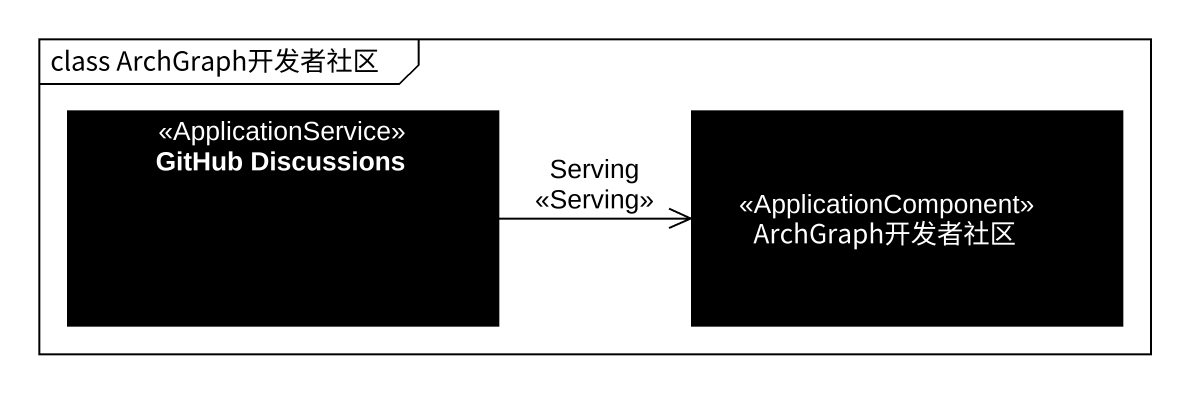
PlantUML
@startuml
mainframe class ArchGraph开发者社区
allowmixing
hide circle
hide empty members
class "GitHub Discussions" as GitHub_Discussions <<ApplicationService>> #000000
component ArchGraph开发者社区 <<ApplicationComponent>> #000000
GitHub_Discussions -right-> ArchGraph开发者社区 : Serving\n<<Serving>>
@enduml
